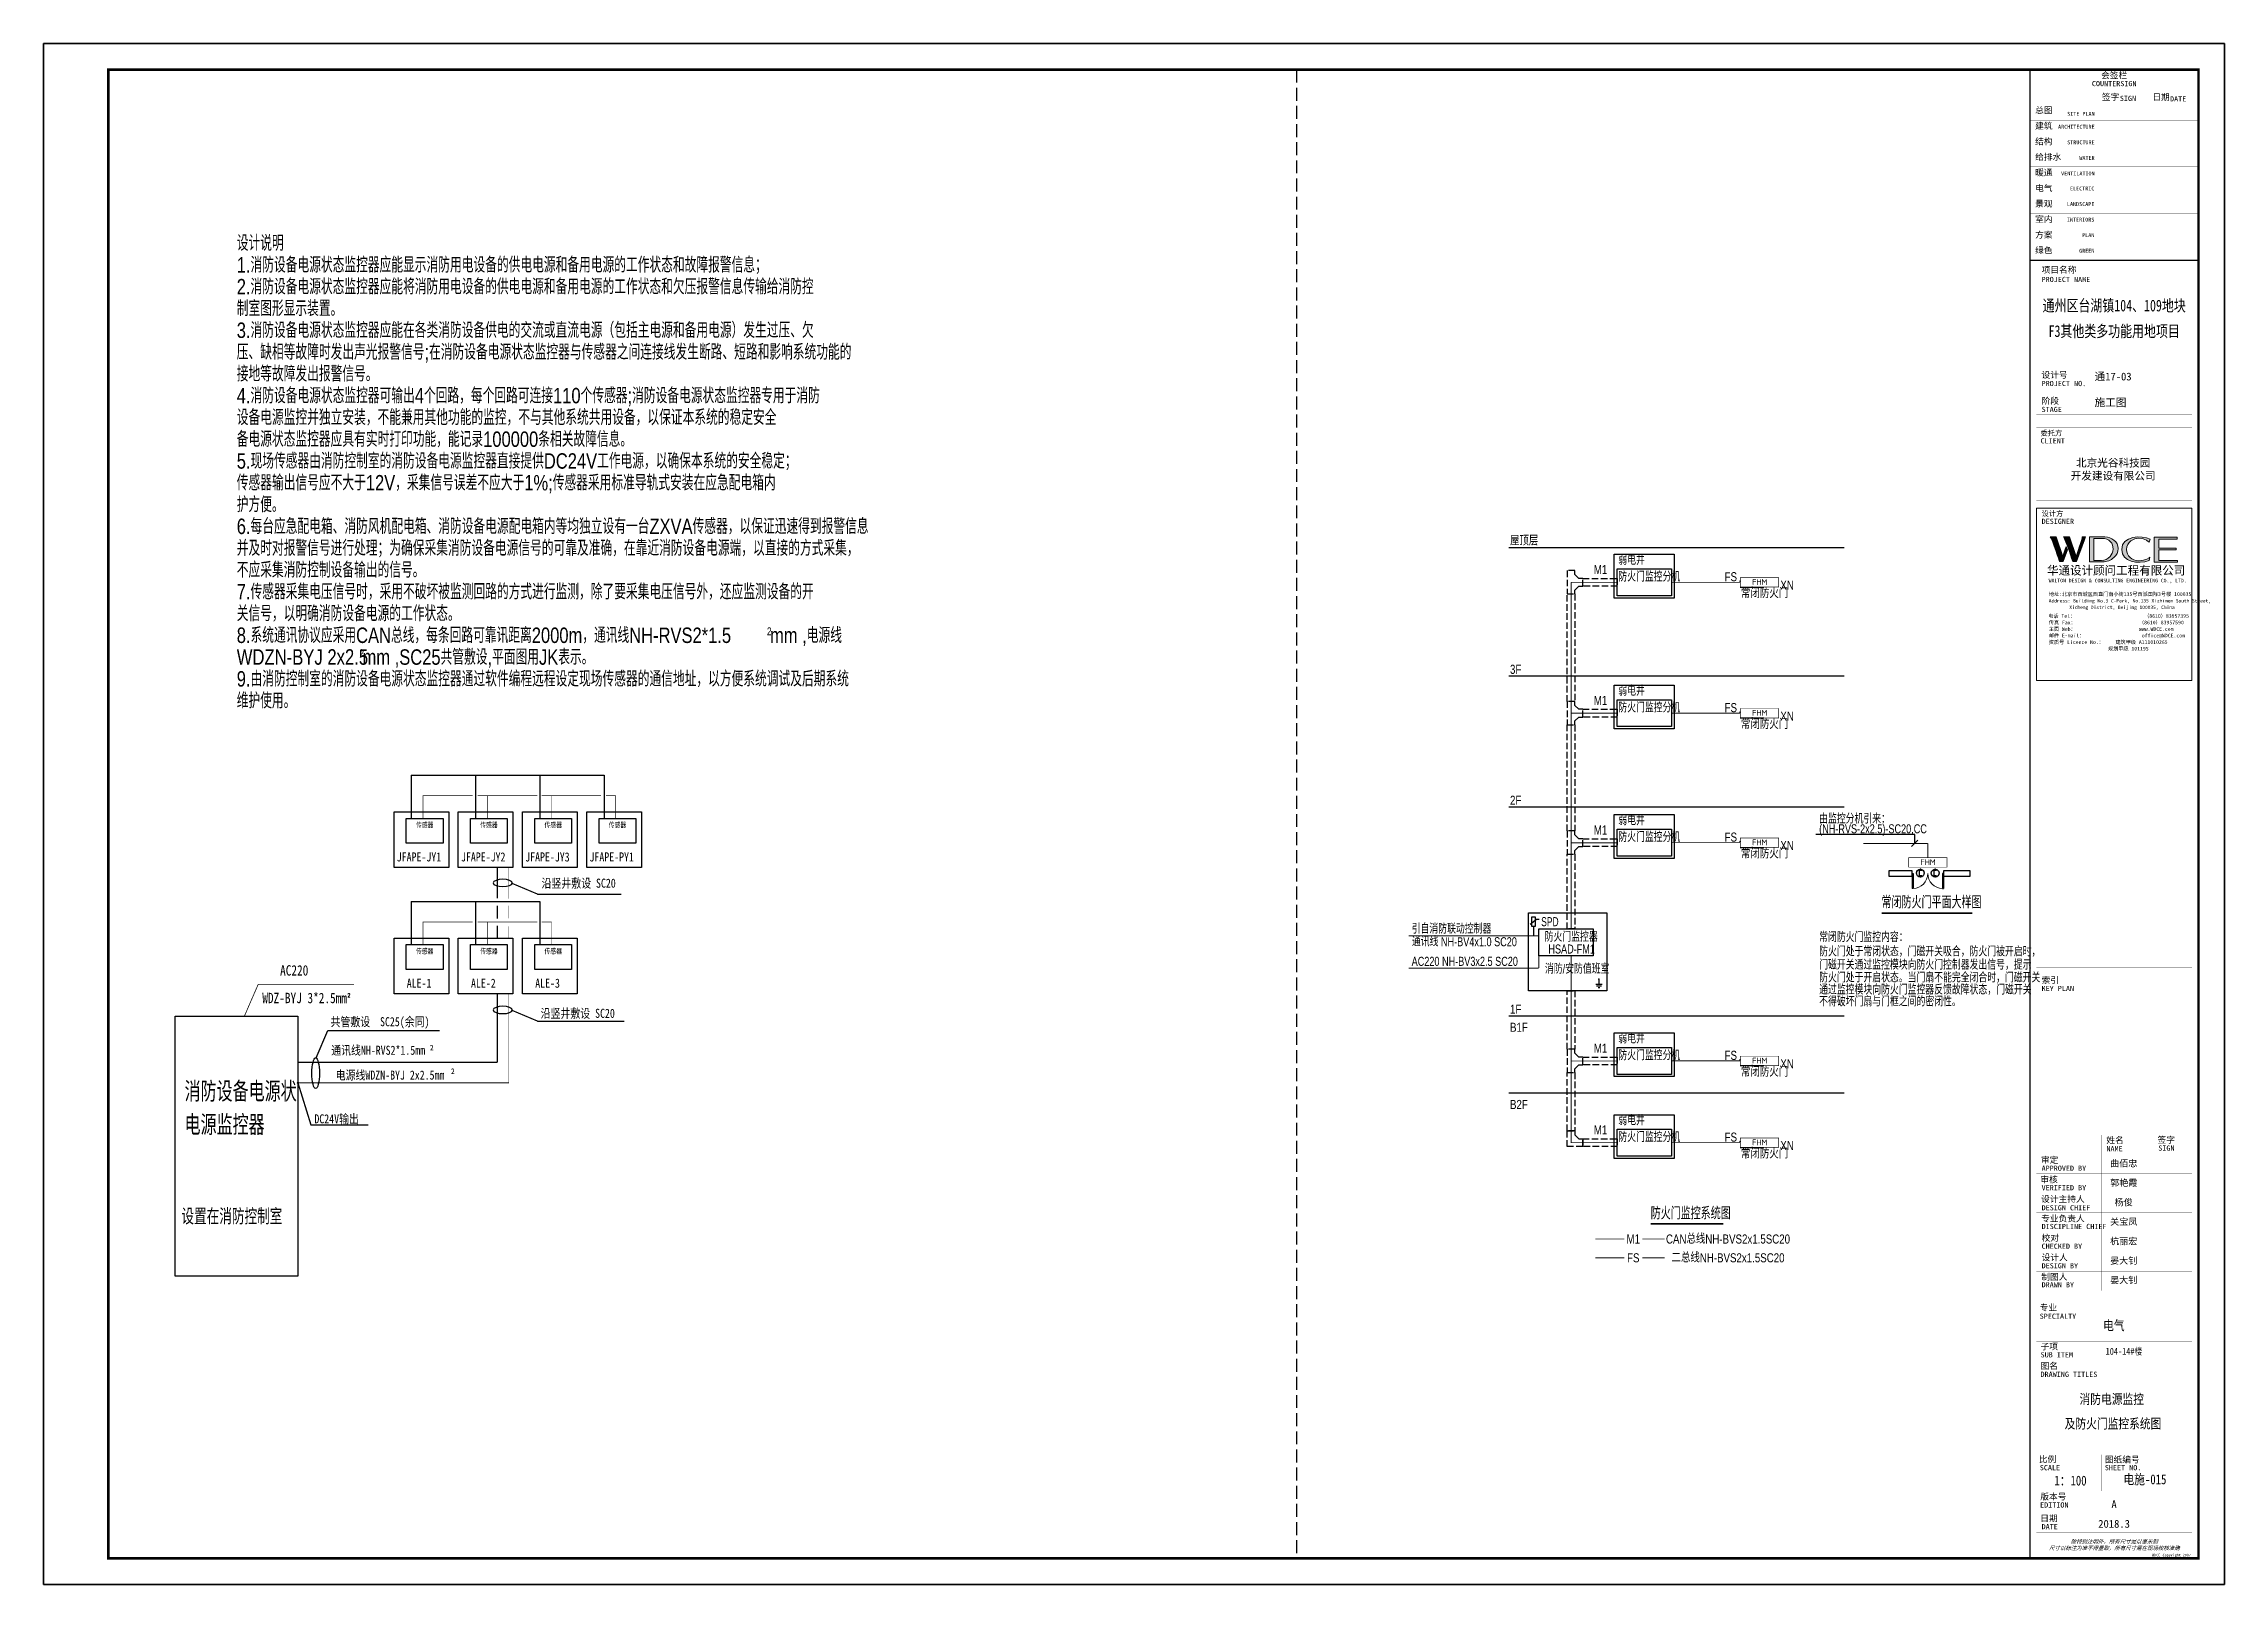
# Model space of a CAD drawing. Extents: x -54686 to 596156, y -555137 to 71395.
# Drawn here: x 512056 to 596156, y -555137 to -495737 of the extents above; entities that cross this region are included whole.
import ezdxf
from ezdxf.enums import TextEntityAlignment as Align

# ---------------------------------------------------------------- set-up
doc = ezdxf.new("R2010")
doc.units = 0
doc.header["$LTSCALE"] = 1000
doc.linetypes.add('CONTINOUS', pattern=[0])
doc.linetypes.add('DASH', pattern=[0.35, 0.25, -0.1])
doc.layers.get('0').update_dxf_attribs({"linetype": 'CONTINUOUS'})
doc.layers.get('Defpoints').update_dxf_attribs({"linetype": 'CONTINUOUS'})
for name, color, linetype in [('CABLETRAY', 4, 'DASH'), ('DIM-照明', 3, 'CONTINUOUS'), ('DIM-系统', 3, 'CONTINUOUS'), ('EQUIP-动力', 3, 'CONTINUOUS'), ('EQUIP-安防', 80, 'CONTINUOUS'), ('EQUIP-消防', 3, 'CONTINUOUS'), ('LAYER1', 7, 'CONTINOUS'), ('SHEET_TEXT', 7, 'CONTINUOUS'), ('TEL_SYMB', 3, 'CONTINUOUS'), ('TEL_TEXT', 3, 'CONTINUOUS'), ('TEL_TITLE', 6, 'CONTINUOUS'), ('WALL', 9, 'CONTINUOUS'), ('WINDOW', 4, 'CONTINUOUS'), ('WIRE', 4, 'CONTINUOUS'), ('WIRE-照明', 1, 'CONTINUOUS'), ('智能疏散灯', 3, 'CONTINOUS'), ('电源监控设备', 210, 'CONTINUOUS'), ('电源线', 130, 'CONTINUOUS'), ('通讯线', 90, 'CONTINUOUS'), ('配电箱', 50, 'CONTINUOUS')]:
    doc.layers.add(name, color=color, linetype=linetype)
doc.styles.add('-宋体', font='', dxfattribs={"width": 0.8})
doc.styles.add('_COMPLEX', font='ROS', dxfattribs={"width": 0.6, "bigfont": 'JD'})
doc.styles.add('_HZTXT', font='ROS', dxfattribs={"width": 0.8, "bigfont": 'JD'})
doc.styles.add('_JD', font='ROS', dxfattribs={"width": 0.8, "bigfont": 'JD'})
doc.styles.add('_TEL_DIM', font='SIMPLEX', dxfattribs={"width": 0.8, "height": 3.5, "bigfont": 'HZTXT'})
doc.styles.add('H-图名', font='', dxfattribs={"width": 0.8, "height": 9})
doc.styles.add('hwxh', font='STXIHEI.TTF')
doc.styles.add('JD', font='ROS', dxfattribs={"width": 0.8, "height": 600, "bigfont": 'HZTXT'})
doc.styles.get("Standard").update_dxf_attribs({"font": 'GBENOR', "bigfont": 'GBCBIG'})
doc.styles.add('Y', font='ros.shx', dxfattribs={"width": 0.7, "bigfont": 'jd.shx'})
doc.styles.add('华文细黑', font='STXIHEI.TTF', dxfattribs={"height": 10})
doc.styles.get('-宋体').set_extended_font_data('NSimSun')
doc.styles.get('H-图名').set_extended_font_data('SimSun')

# ---------------------------------------------------------------- blocks, each defined once
blk = doc.blocks.new('$equip$00002621')
for p, q in [((-0.19, 0.1), (-0.19, -0.1)), ((0.19, -0.1), (0.19, 0.1)), ((-0.19, -0.1), (0.19, -0.1))]:
    blk.add_line(p, q)
at = {"const_width": 0.04}
blk.add_lwpolyline([(-0.3, 0, 1), (0.3, 0, 1), (-0.3, 0, 0.702733)], format="xyb", dxfattribs=at)
blk.add_circle((0, 0), 0.3)
at = {"color": 1}
for p in [(-0.3, 0), (0, 0.3), (0.3, 0), (0, -0.3)]:
    blk.add_point(p, dxfattribs=at)
at = {"color": 7, "style": '_TEL_DIM', "flags": 1}
blk.add_attdef('A', text='', height=0.000025, dxfattribs=at).set_placement((0, 0), align=Align.MIDDLE_CENTER)
blk = doc.blocks.new('$equip$00001310')
for points in [[(0, 0), (0, -0.38)], [(-0.25, -0.38), (0.25, -0.38)], [(-0.19, -0.5), (0.19, -0.5)], [(-0.06, -0.63), (0.06, -0.63)]]:
    blk.add_lwpolyline(points)
blk.add_point((0, 0))
at = {"flags": 9}
blk.add_attdef('A', (0, 0), '', height=0.00002, dxfattribs=at)
blk = doc.blocks.new('WDCE Copyright200X')
at = {"const_width": 0.016}
blk.add_lwpolyline([(-10.6, 1.26, 1), (-11.4, 1.26, 1)], format="xyb", close=True, dxfattribs=at)
at = {"style": '华文细黑'}
for s, p in [('WDCE ', (-11.46, 0.5)), ('     Copyright ', (-3.51, 0.5))]:
    blk.add_text(s, height=1, dxfattribs=at).set_placement(p, align=Align.BOTTOM_RIGHT)
blk.add_text('c', height=0.6, dxfattribs=at).set_placement((-11.04, 1.35), align=Align.MIDDLE_CENTER)
blk.add_attdef('200X', text='', height=1, dxfattribs=at).set_placement((-0.45, 0.5), align=Align.BOTTOM_RIGHT)
blk = doc.blocks.new('logo2')
h = blk.add_hatch(color=7)
h.paths.add_polyline_path([(19.02, -7.36), (15.84, -7.36), (15.84, -3.97), (18.97, -3.97), (18.97, -4.24), (16.46, -4.24), (16.46, -5.45), (18.81, -5.45), (18.81, -5.69), (16.47, -5.69), (16.47, -7.12), (19.02, -7.12)])
edge = h.paths.add_edge_path()
edge.add_spline(control_points=[(15.26, -4.21), (15.26, -4.21), (15.13, -4.65), (15.13, -4.65), (15.13, -4.65), (14.62, -4.1), (13.73, -4.1), (13.04, -4.1), (12.07, -4.54), (12.08, -5.62), (12.08, -6.49), (12.77, -7.16), (13.73, -7.17), (14.66, -7.17), (15.23, -6.68), (15.23, -6.68), (15.23, -6.68), (15.16, -7.11), (15.16, -7.11), (13.63, -7.7), (11.42, -7.29), (11.41, -5.64), (11.4, -3.72), (14.16, -3.66), (15.26, -4.21)], knot_values=[0, 0, 0, 0, 1, 1, 1, 2, 2, 2, 3, 3, 3, 4, 4, 4, 5, 5, 5, 6, 6, 6, 7, 7, 7, 8, 8, 8, 8], degree=3, periodic=0)
edge = h.paths.add_edge_path(flags=16)
edge.add_spline(control_points=[(10.23, -5.57), (10.23, -5.16), (10.12, -4.83), (9.9, -4.58), (9.63, -4.27), (9.23, -4.12), (8.69, -4.12), (8.69, -4.12), (7.64, -4.12), (7.64, -4.12), (7.64, -4.12), (7.64, -7.1), (7.64, -7.1), (7.64, -7.1), (8.66, -7.1), (8.66, -7.1), (9.13, -7.1), (9.52, -6.93), (9.82, -6.6), (10.09, -6.31), (10.23, -5.96), (10.23, -5.57)], knot_values=[0, 0, 0, 0, 1, 1, 1, 2, 2, 2, 3, 3, 3, 4, 4, 4, 5, 5, 5, 6, 6, 6, 7, 7, 7, 7], degree=3, periodic=0)
edge = h.paths.add_edge_path()
edge.add_spline(control_points=[(10.92, -5.51), (10.92, -5.96), (10.72, -6.37), (10.34, -6.72), (9.92, -7.1), (9.41, -7.29), (8.82, -7.29), (8.82, -7.29), (7.03, -7.29), (7.03, -7.29), (7.03, -7.29), (7.03, -3.92), (7.03, -3.92), (7.03, -3.92), (9.1, -3.92), (9.1, -3.92), (9.59, -3.92), (10.01, -4.06), (10.36, -4.34), (10.73, -4.64), (10.92, -5.03), (10.92, -5.51)], knot_values=[0, 0, 0, 0, 1, 1, 1, 2, 2, 2, 3, 3, 3, 4, 4, 4, 5, 5, 5, 6, 6, 6, 7, 7, 7, 7], degree=3, periodic=0)
at = {"lineweight": 0}
blk.add_lwpolyline([(19.02, -7.36), (15.84, -7.36), (15.84, -3.97), (18.97, -3.97), (18.97, -4.24), (16.46, -4.24), (16.46, -5.45), (18.81, -5.45), (18.81, -5.69), (16.47, -5.69), (16.47, -7.12), (19.02, -7.12), (19.02, -7.36)], dxfattribs=at)
for points, knots in [([(10.92, -5.51), (10.92, -5.96), (10.72, -6.37), (10.34, -6.72), (9.92, -7.1), (9.41, -7.29), (8.82, -7.29), (8.82, -7.29), (7.03, -7.29), (7.03, -7.29), (7.03, -7.29), (7.03, -3.92), (7.03, -3.92), (7.03, -3.92), (9.1, -3.92), (9.1, -3.92), (9.59, -3.92), (10.01, -4.06), (10.36, -4.34), (10.73, -4.64), (10.92, -5.03), (10.92, -5.51)], [0, 0, 0, 0, 1, 1, 1, 2, 2, 2, 3, 3, 3, 4, 4, 4, 5, 5, 5, 6, 6, 6, 7, 7, 7, 7]), ([(10.23, -5.57), (10.23, -5.16), (10.12, -4.83), (9.9, -4.58), (9.63, -4.27), (9.23, -4.12), (8.69, -4.12), (8.69, -4.12), (7.64, -4.12), (7.64, -4.12), (7.64, -4.12), (7.64, -7.1), (7.64, -7.1), (7.64, -7.1), (8.66, -7.1), (8.66, -7.1), (9.13, -7.1), (9.52, -6.93), (9.82, -6.6), (10.09, -6.31), (10.23, -5.96), (10.23, -5.57)], [0, 0, 0, 0, 1, 1, 1, 2, 2, 2, 3, 3, 3, 4, 4, 4, 5, 5, 5, 6, 6, 6, 7, 7, 7, 7]), ([(15.26, -4.21), (15.26, -4.21), (15.13, -4.65), (15.13, -4.65), (15.13, -4.65), (14.62, -4.1), (13.73, -4.1), (13.04, -4.1), (12.07, -4.54), (12.08, -5.62), (12.08, -6.49), (12.77, -7.16), (13.73, -7.17), (14.66, -7.17), (15.23, -6.68), (15.23, -6.68), (15.23, -6.68), (15.16, -7.11), (15.16, -7.11), (13.63, -7.7), (11.42, -7.29), (11.41, -5.64), (11.4, -3.72), (14.16, -3.66), (15.26, -4.21)], [0, 0, 0, 0, 1, 1, 1, 2, 2, 2, 3, 3, 3, 4, 4, 4, 5, 5, 5, 6, 6, 6, 7, 7, 7, 8, 8, 8, 8])]:
    blk.add_open_spline(points, degree=3, knots=knots, dxfattribs=at)
blk = doc.blocks.new('logo1')
h = blk.add_hatch(color=8)
edge = h.paths.add_edge_path()
edge.add_spline(control_points=[(3.86, -5.21), (3.63, -5.88), (3.39, -6.56), (3.39, -6.56), (3.39, -6.56), (2.5, -3.91), (2.5, -3.91), (2.5, -3.91), (1.8, -3.91), (1.69, -3.91), (2.02, -4.39), (2.95, -7.27), (2.95, -7.27), (2.95, -7.27), (3.44, -7.27), (3.44, -7.27), (3.44, -7.27), (4.03, -5.66), (4.03, -5.66), (4.03, -5.66), (3.86, -5.21), (3.86, -5.21)], knot_values=[0, 0, 0, 0, 1, 1, 1, 2, 2, 2, 3, 3, 3, 4, 4, 4, 5, 5, 5, 6, 6, 6, 7, 7, 7, 7], degree=3, periodic=0)
h = blk.add_hatch(color=7)
edge = h.paths.add_edge_path()
edge.add_spline(control_points=[(6.04, -3.91), (6.09, -4.1), (5.2, -6.56), (5.2, -6.56), (5.2, -6.56), (4.3, -3.91), (4.3, -3.91), (4.3, -3.91), (3.6, -3.91), (3.49, -3.91), (3.82, -4.39), (4.75, -7.27), (4.75, -7.27), (4.75, -7.27), (5.24, -7.27), (5.24, -7.27), (5.24, -7.27), (6.33, -4.3), (6.33, -4.3), (6.33, -4.3), (6.48, -3.91), (6.48, -3.91), (6.48, -3.91), (6.21, -3.91), (6.04, -3.91)], knot_values=[0, 0, 0, 0, 1, 1, 1, 2, 2, 2, 3, 3, 3, 4, 4, 4, 5, 5, 5, 6, 6, 6, 7, 7, 7, 8, 8, 8, 8], degree=3, periodic=0)
at = {"color": 8, "lineweight": 0}
blk.add_open_spline([(3.86, -5.21), (3.63, -5.88), (3.39, -6.56), (3.39, -6.56), (3.39, -6.56), (2.5, -3.91), (2.5, -3.91), (2.5, -3.91), (1.8, -3.91), (1.69, -3.91), (2.02, -4.39), (2.95, -7.27), (2.95, -7.27), (2.95, -7.27), (3.44, -7.27), (3.44, -7.27), (3.44, -7.27), (4.03, -5.66), (4.03, -5.66), (4.03, -5.66), (3.86, -5.21), (3.86, -5.21)], degree=3, knots=[0, 0, 0, 0, 1, 1, 1, 2, 2, 2, 3, 3, 3, 4, 4, 4, 5, 5, 5, 6, 6, 6, 7, 7, 7, 7], dxfattribs=at)
at = {"lineweight": 0}
blk.add_open_spline([(6.04, -3.91), (6.09, -4.1), (5.2, -6.56), (5.2, -6.56), (5.2, -6.56), (4.3, -3.91), (4.3, -3.91), (4.3, -3.91), (3.6, -3.91), (3.49, -3.91), (3.82, -4.39), (4.75, -7.27), (4.75, -7.27), (4.75, -7.27), (5.24, -7.27), (5.24, -7.27), (5.24, -7.27), (6.33, -4.3), (6.33, -4.3), (6.33, -4.3), (6.48, -3.91), (6.48, -3.91), (6.48, -3.91), (6.21, -3.91), (6.04, -3.91)], degree=3, knots=[0, 0, 0, 0, 1, 1, 1, 2, 2, 2, 3, 3, 3, 4, 4, 4, 5, 5, 5, 6, 6, 6, 7, 7, 7, 8, 8, 8, 8], dxfattribs=at)
blk.add_blockref('logo2', (0, 0))
blk = doc.blocks.new('时间-logo')
at = {"layer": 'Defpoints', "lineweight": 0}
blk.add_lwpolyline([(0, -23.46), (-21.17, -23.46), (-21.17, 0), (0, 0), (0, -23.46)], dxfattribs=at)
blk.add_blockref('logo1', (-20.97, 0))
at = {"style": 'hwxh'}
for s, height, p in [('华通设计顾问工程有限公司 ', 1.15, (-19.73, -9.05)), ('WALTON DESIGN & CONSULTING ENGINEERING CO., LTD.', 0.5, (-19.5, -10.1)), ('地址:北京市西城区西直门南小街135号西派国际3号楼 100035', 0.5, (-19.48, -11.94)), ('电话 Tel：                        （8610）83957395 ', 0.5, (-19.56, -14.91)), ('Address: Building No.3 C-Park, No.135 Xizhimen South Street, ', 0.47, (-19.48, -12.83)), ('Xicheng District, Beijing 100035, China ', 0.47, (-16.69, -13.72)), ('传真 Fax：                      （8610）83957590 ', 0.5, (-19.48, -15.8)), ('主页 Web：                      www.WDCE.com ', 0.5, (-19.48, -16.69)), ('邮件 E-mail：                    office@WDCE.com ', 0.5, (-19.48, -17.58)), ('资质号 Licence No.：    建筑甲级 A111010265 ', 0.5, (-19.48, -18.47)), ('   规划甲级 101195', 0.5, (-12.6, -19.36))]:
    blk.add_text(s, height=height, dxfattribs=at).set_placement(p)
blk = doc.blocks.new('SDG AETH AE5H')
at = {"layer": 'DIM-系统'}
blk.add_lwpolyline([(-54686, 13482), (29414, 13482), (29414, -45918), (-54686, -45918)], close=True, dxfattribs=at)
blk = doc.blocks.new('$DorLib2D$00000002')
for p, q in [((-0.5, 0), (-0.5, 0.4875)), ((-0.475, 0.4875), (-0.5, 0.4875)), ((-0.475, 0), (-0.475, 0.4875)), ((0.475, 0), (0.475, 0.4875)), ((0.475, 0.4875), (0.5, 0.4875)), ((0.5, 0), (0.5, 0.4875)), ((-0.5, 0), (-0.475, 0)), ((0.5, 0), (0.475, 0))]:
    blk.add_line(p, q)
at = {"lineweight": 13}
for centre, start, end in [((-0.4875, 0), 0, 88.530716), ((0.4875, 0), 91.469284, 180)]:
    blk.add_arc(centre, 0.4875, start, end, dxfattribs=at)

msp = doc.modelspace()

# ---------------------------------------------------------------- hatches: boundary and pattern name
at = {"layer": '电源监控设备'}
h = msp.add_hatch(color=212, dxfattribs=at)
edge = h.paths.add_edge_path()
edge.add_arc((521864, -535802), 25.2, 0, 360)

# ---------------------------------------------------------------- linework, layer by layer
for p, q in [((569388, -529687), (569633, -529487)), ((569633, -529487), (569728, -529487))]:
    msp.add_line(p, q)
at = {"const_width": 50}
for points in [[(588656, -496737), (588656, -504087), (595156, -504087), (595156, -496737)], [(588656, -554137), (595156, -554137), (595156, -504087), (588656, -504087)]]:
    msp.add_lwpolyline(points, close=True, dxfattribs=at)
at = {"const_width": 5}
for points in [[(588656, -497487), (595156, -497487)], [(591241, -497487), (591241, -504087)], [(593245, -497487), (593245, -504087)], [(588656, -498087), (595156, -498087)], [(588656, -498687), (595156, -498687)], [(588656, -499287), (595156, -499287)], [(588656, -499887), (595156, -499887)], [(588656, -500487), (595156, -500487)], [(588656, -501087), (595156, -501087)], [(588656, -501687), (595156, -501687)], [(588656, -502287), (595156, -502287)], [(588656, -502887), (595156, -502887)], [(588656, -502887), (595156, -502887)], [(588656, -503487), (595156, -503487)], [(588656, -504087), (595156, -504087)], [(588906, -509050), (594906, -509050)], [(588906, -510050), (594906, -510050)], [(594906, -513352), (594906, -510525), (588906, -510525), (588906, -513352)], [(588906, -513352), (594906, -513352)], [(588906, -513645), (588906, -531354)], [(588906, -513645), (594906, -513645)], [(588906, -531354), (594906, -531354), (594906, -513645)], [(589406, -520301), (594406, -520301)], [(589406, -525254), (594406, -525254)], [(589406, -530652), (594406, -530652)], [(588906, -531354), (594906, -531354)], [(588906, -532363), (594906, -532363)], [(588906, -543811), (594906, -543811), (594906, -537811), (588906, -537811), (588906, -543811)], [(591406, -537811), (591406, -543811)], [(593156, -537811), (593156, -543811)], [(588906, -538561), (594906, -538561)], [(588906, -539311), (594906, -539311)], [(588906, -540061), (594906, -540061)], [(588906, -540811), (594906, -540811)], [(588906, -541561), (594906, -541561)], [(588906, -542311), (594906, -542311)], [(588906, -543061), (594906, -543061)], [(588906, -544287), (594906, -544287), (594906, -553137), (588906, -553137), (588906, -544287)], [(588906, -545787), (594906, -545787)], [(588906, -546537), (594906, -546537)], [(588906, -550137), (594906, -550137)], [(591406, -550137), (591406, -551537)], [(588906, -551537), (594906, -551537)], [(588906, -552337), (594906, -552337)]]:
    msp.add_lwpolyline(points, dxfattribs=at)
msp.add_lwpolyline([(569441, -529420), (569441, -529755), (569584, -529755), (569584, -529420)], close=True)
for p in [(577488, -516458), (577943, -516686), (577488, -521505), (577943, -521732), (577488, -526496), (577943, -526723), (577488, -534910), (577943, -535138), (577488, -538063), (577943, -538290)]:
    msp.add_point(p)
at = {"layer": 'CABLETRAY'}
for p, q in [((570811, -516054), (570811, -516954)), ((571111, -516054), (570811, -516054)), ((571111, -516204), (571111, -516054)), ((571261, -516354), (571111, -516204)), ((571411, -516354), (571261, -516354)), ((571411, -516654), (571411, -516354)), ((571411, -516354), (572743, -516354)), ((571411, -516654), (571411, -516354)), ((572743, -516354), (572743, -516654)), ((570811, -516954), (571111, -516954)), ((570811, -516954), (571111, -516954)), ((570811, -521100), (570811, -516954)), ((571111, -516804), (571261, -516654)), ((571111, -516954), (571111, -516804)), ((571111, -516954), (571111, -521100)), ((571261, -516654), (571411, -516654)), ((572743, -516654), (571411, -516654)), ((570811, -521100), (570811, -522000)), ((571111, -521100), (570811, -521100)), ((571111, -521100), (570811, -521100)), ((571111, -521250), (571111, -521100)), ((571261, -521400), (571111, -521250)), ((571411, -521400), (571261, -521400)), ((571411, -521700), (571411, -521400)), ((571411, -521400), (572743, -521400)), ((571411, -521700), (571411, -521400)), ((572743, -521400), (572743, -521700)), ((570811, -522000), (571111, -522000)), ((570811, -526091), (570811, -522000)), ((570811, -522000), (571111, -522000)), ((571111, -521850), (571261, -521700)), ((571111, -522000), (571111, -521850)), ((571111, -522000), (571111, -526091)), ((571261, -521700), (571411, -521700)), ((572743, -521700), (571411, -521700)), ((570811, -526091), (570811, -526991)), ((571111, -526091), (570811, -526091)), ((571111, -526091), (570811, -526091)), ((571111, -526241), (571111, -526091)), ((571261, -526391), (571111, -526241)), ((571411, -526391), (571261, -526391)), ((571411, -526691), (571411, -526391)), ((571411, -526391), (572743, -526391)), ((571411, -526691), (571411, -526391)), ((572743, -526391), (572743, -526691)), ((570811, -526991), (571111, -526991)), ((570811, -529869), (570811, -526991)), ((570811, -526991), (571111, -526991)), ((571111, -526841), (571261, -526691)), ((571111, -526991), (571111, -526841)), ((571111, -526991), (571111, -529869)), ((571261, -526691), (571411, -526691)), ((572743, -526691), (571411, -526691)), ((571111, -529869), (570811, -529869)), ((570811, -532253), (571111, -532253)), ((570811, -534506), (570811, -532253)), ((571111, -532253), (571111, -534506)), ((570811, -534506), (570811, -535406)), ((571111, -534506), (570811, -534506)), ((571111, -534506), (570811, -534506)), ((571111, -534656), (571111, -534506)), ((571261, -534806), (571111, -534656)), ((571411, -534806), (571261, -534806)), ((571411, -535106), (571411, -534806)), ((571411, -534806), (572743, -534806)), ((571411, -535106), (571411, -534806)), ((572743, -534806), (572743, -535106)), ((570811, -535406), (571111, -535406)), ((570811, -535406), (571111, -535406)), ((570811, -537658), (570811, -535406)), ((571111, -535256), (571261, -535106)), ((571111, -535406), (571111, -535256)), ((571111, -535406), (571111, -537658)), ((571261, -535106), (571411, -535106)), ((572743, -535106), (571411, -535106)), ((570811, -538258), (570811, -537658)), ((570811, -537658), (571111, -537658)), ((571111, -537658), (570811, -537658)), ((571111, -537658), (571111, -537808)), ((571111, -537808), (571261, -537958)), ((571261, -537958), (571411, -537958)), ((571411, -538258), (571411, -537958)), ((571411, -537958), (572743, -537958)), ((571411, -537958), (571411, -538258)), ((572743, -537958), (572743, -538258)), ((571411, -538258), (570811, -538258)), ((572743, -538258), (571411, -538258))]:
    msp.add_line(p, q, dxfattribs=at)
at = {"layer": 'DIM-照明'}
msp.add_line((584090, -526696), (584337, -526449), dxfattribs=at)
for points in [[(584213, -526231), (580401, -526231)], [(584213, -526572), (584213, -526231)]]:
    msp.add_lwpolyline(points, dxfattribs=at)
at = {"layer": 'EQUIP-消防', "ltscale": 10}
for p, q in [((577488, -516686), (578398, -516686)), ((577488, -521732), (578398, -521732)), ((577488, -526723), (578398, -526723)), ((577488, -535138), (578398, -535138)), ((577488, -538290), (578398, -538290))]:
    msp.add_line(p, q, dxfattribs=at)
at = {"layer": 'EQUIP-消防', "ltscale": 10, "const_width": 22.4}
for points in [[(577488, -516322), (577488, -516686), (578966, -516686), (578966, -516322), (577488, -516322), (577488, -516686)], [(577488, -521368), (577488, -521732), (578966, -521732), (578966, -521368), (577488, -521368), (577488, -521732)], [(577488, -526359), (577488, -526723), (578966, -526723), (578966, -526359), (577488, -526359), (577488, -526723)], [(583979, -527123), (583979, -527487), (585457, -527487), (585457, -527123), (583979, -527123), (583979, -527487)], [(577488, -534774), (577488, -535138), (578966, -535138), (578966, -534774), (577488, -534774), (577488, -535138)], [(577488, -537926), (577488, -538290), (578966, -538290), (578966, -537926), (577488, -537926), (577488, -538290)]]:
    msp.add_lwpolyline(points, dxfattribs=at)
at = {"layer": 'LAYER1', "linetype": 'DASH', "ltscale": 2}
msp.add_line((560376, -496737), (560376, -554137), dxfattribs=at)
at = {"layer": 'TEL_SYMB', "const_width": 70}
for points in [[(582933, -529263), (586437, -529263)], [(574030, -541240), (576827, -541240)]]:
    msp.add_lwpolyline(points, dxfattribs=at)
at = {"layer": 'TEL_TITLE', "color": 6}
msp.add_lwpolyline([(512056, -555137), (596156, -555137), (596156, -495737), (512056, -495737)], close=True, dxfattribs=at)
at = {"layer": 'TEL_TITLE', "color": 6, "const_width": 100}
msp.add_lwpolyline([(514556, -554137), (595156, -554137), (595156, -496737), (514556, -496737)], close=True, dxfattribs=at)
at = {"layer": 'WALL'}
for p, q in [((584118, -527629), (583220, -527629)), ((583220, -527629), (583220, -527829)), ((583220, -527829), (584118, -527829)), ((584118, -527829), (584118, -527629)), ((586351, -527629), (585318, -527629)), ((585318, -527629), (585318, -527829)), ((585318, -527829), (586351, -527829)), ((586351, -527829), (586351, -527629))]:
    msp.add_line(p, q, dxfattribs=at)
at = {"layer": 'WIRE'}
for p, q in [((568556, -515158), (581491, -515158)), ((568556, -520110), (581491, -520110)), ((568556, -525157), (581491, -525157)), ((568556, -533214), (581491, -533214)), ((568556, -536189), (581491, -536189))]:
    msp.add_line(p, q, dxfattribs=at)
at = {"layer": 'WIRE-照明', "linetype": 'ByBlock'}
msp.add_line((569513, -529755), (569513, -530132), dxfattribs=at)
at = {"layer": 'WIRE-照明', "linetype": 'Continuous', "const_width": 35}
for points in [[(570961, -516504), (570961, -529869)], [(570961, -516504), (572743, -516504)], [(574840, -516504), (577488, -516504)], [(570961, -521550), (572743, -521550)], [(574840, -521550), (577488, -521550)], [(570961, -526545), (572743, -526545)], [(574840, -526541), (577488, -526541)], [(584718, -526572), (582238, -526572)], [(584718, -527123), (584718, -526572)], [(564702, -530132), (569715, -530132)], [(564702, -531379), (569715, -531379)], [(569715, -530908), (569715, -531379)], [(570961, -530908), (570961, -538108), (572743, -538108)], [(570961, -534959), (572743, -534959)], [(574840, -534956), (577488, -534956)], [(574840, -538108), (577488, -538108)], [(571903, -541823), (573012, -541823)], [(573705, -541823), (574564, -541823)], [(571903, -542547), (573012, -542547)], [(573705, -542547), (574564, -542547)]]:
    msp.add_lwpolyline(points, dxfattribs=at)
at = {"layer": '智能疏散灯', "color": 3}
for points in [[(572622, -515424), (574934, -515424), (574934, -517111), (572622, -517111)], [(572743, -515984), (574840, -515984), (574840, -517023), (572743, -517023)], [(572622, -520471), (574934, -520471), (574934, -522158), (572622, -522158)], [(572743, -521031), (574840, -521031), (574840, -522069), (572743, -522069)], [(572622, -525462), (574934, -525462), (574934, -527149), (572622, -527149)], [(572743, -526022), (574840, -526022), (574840, -527061), (572743, -527061)], [(569324, -529251), (572340, -529251), (572340, -532253), (569324, -532253)], [(569715, -529869), (571812, -529869), (571812, -530908), (569715, -530908)], [(572622, -533876), (574934, -533876), (574934, -535563), (572622, -535563)], [(572743, -534436), (574840, -534436), (574840, -535475), (572743, -535475)], [(572622, -537029), (574934, -537029), (574934, -538716), (572622, -538716)], [(572743, -537589), (574840, -537589), (574840, -538628), (572743, -538628)]]:
    msp.add_lwpolyline(points, close=True, dxfattribs=at)
at = {"layer": '电源监控设备'}
for p, q in [((531105, -528522), (530127, -528117)), ((531105, -528522), (534331, -528522)), ((531105, -533421), (530127, -533015)), ((522562, -534841), (523010, -533790)), ((523010, -533790), (527319, -533790)), ((531105, -533421), (534447, -533421)), ((521864, -535802), (522363, -537416)), ((522363, -537416), (524570, -537416))]:
    msp.add_line(p, q, dxfattribs=at)
for points in [[(526043, -525605), (527460, -525605), (527460, -526566), (526043, -526566)], [(528521, -525605), (529937, -525605), (529937, -526566), (528521, -526566)], [(530998, -525605), (532415, -525605), (532415, -526566), (530998, -526566)], [(533476, -525605), (534892, -525605), (534892, -526566), (533476, -526566)], [(526043, -530472), (527460, -530472), (527460, -531434), (526043, -531434)], [(528521, -530472), (529937, -530472), (529937, -531434), (528521, -531434)], [(530998, -530472), (532415, -530472), (532415, -531434), (530998, -531434)]]:
    msp.add_lwpolyline(points, close=True, dxfattribs=at)
at = {"layer": '电源监控设备', "const_width": 29.4}
msp.add_lwpolyline([(519800, -533226), (520329, -532008), (524024, -532008)], dxfattribs=at)
at = {"layer": '电源监控设备'}
msp.add_circle((521864, -535802), 25.2, dxfattribs=at)
at = {"layer": '电源监控设备', "extrusion": (0, 0, -1)}
for centre in [(529763, -528095), (529763, -532993)]:
    msp.add_ellipse(centre, major_axis=(369, 0), ratio=0.382856, dxfattribs=at)
at = {"layer": '电源监控设备'}
msp.add_ellipse((522547, -535431), major_axis=(0, -594), ratio=0.243163, dxfattribs=at)
at = {"layer": '电源线'}
for points in [[(528606, -524735, 28, 28, 0), (526688, -524735, 22.4, 22.4, 0), (526688, -525605, 22.4, 22.4, 0)], [(528606, -529603, 28, 28, 0), (526688, -529603, 22.4, 22.4, 0), (526688, -530472, 22.4, 22.4, 0)]]:
    msp.add_lwpolyline(points, format="xyseb", dxfattribs=at)
for points, const_width in [([(528799, -524735), (531098, -524735)], 28), ([(529166, -524735), (529166, -524735), (529166, -525332)], 22.4), ([(529166, -524735), (529166, -524735), (529166, -525605)], 22.4), ([(531265, -524735), (533548, -524735)], 28), ([(531643, -524735), (531643, -524735), (531643, -525332)], 22.4), ([(531643, -524735), (531643, -524735), (531643, -525605)], 22.4), ([(533749, -524735), (534121, -524735)], 28), ([(534121, -524735), (534121, -524735), (534121, -525332)], 22.4), ([(534121, -524735), (534121, -524735), (534121, -525605)], 22.4), ([(529997, -527501), (529997, -528704)], 22.4), ([(529997, -528975), (529997, -529461)], 22.4), ([(528799, -529603), (531098, -529603)], 28), ([(529166, -529603), (529166, -529603), (529166, -530200)], 22.4), ([(529166, -529603), (529166, -529603), (529166, -530472)], 22.4), ([(529997, -529770), (529997, -530226)], 22.4), ([(531265, -529603), (531643, -529603)], 28), ([(531643, -529603), (531643, -529603), (531643, -530200)], 22.4), ([(531643, -529603), (531643, -529603), (531643, -530472)], 22.4), ([(529997, -532369), (529997, -535802)], 22.4), ([(521864, -535802), (529997, -535802)], 28)]:
    msp.add_lwpolyline(points, dxfattribs=dict(at, const_width=const_width))
at = {"layer": '通讯线'}
for p, q in [((526236, -523937), (526236, -525605)), ((526236, -523937), (533669, -523937)), ((528714, -523937), (528714, -525319)), ((528714, -523937), (528714, -525605)), ((531191, -523937), (531191, -525319)), ((531191, -523937), (531191, -525605)), ((533669, -523937), (533669, -525319)), ((533669, -523937), (533669, -525605)), ((529545, -527501), (529545, -528679)), ((526236, -528805), (526236, -530472)), ((526236, -528805), (531191, -528805)), ((528714, -528805), (528714, -530187)), ((528714, -528805), (528714, -530472)), ((529545, -528981), (529545, -529467)), ((531191, -528805), (531191, -530187)), ((531191, -528805), (531191, -530472)), ((529545, -529751), (529545, -530226)), ((529545, -532369), (529545, -535004)), ((521864, -535004), (529545, -535004))]:
    msp.add_line(p, q, dxfattribs=at)
at = {"layer": '配电箱'}
for points in [[(525570, -525358), (527679, -525358), (527679, -527501), (525570, -527501)], [(528047, -525358), (530156, -525358), (530156, -527501), (528047, -527501)], [(530525, -525358), (532634, -525358), (532634, -527501), (530525, -527501)], [(533002, -525358), (535111, -525358), (535111, -527501), (533002, -527501)], [(525570, -530226), (527679, -530226), (527679, -532369), (525570, -532369)], [(528047, -530226), (530156, -530226), (530156, -532369), (528047, -532369)], [(530525, -530226), (532634, -530226), (532634, -532369), (530525, -532369)], [(517126, -533226), (521864, -533226), (521864, -543250), (517126, -543250)]]:
    msp.add_lwpolyline(points, close=True, dxfattribs=at)

# ---------------------------------------------------------------- block references
at = {"ltscale": 0.001, "xscale": 283.4689937531525, "yscale": 283.4689937531525, "zscale": 283.4689937531525}
msp.add_blockref('时间-logo', (594906, -513645), dxfattribs=at)
at = {"xscale": 100, "yscale": 100, "zscale": 100}
msp.add_blockref('WDCE Copyright200X', (594906, -554137), dxfattribs=at).add_auto_attribs({'200X': '2007'})
at = {"layer": 'DIM-系统'}
msp.add_blockref('SDG AETH AE5H', (566742, -509219), dxfattribs=at)
at = {"layer": 'EQUIP-动力', "linetype": 'ByBlock', "xscale": 500, "yscale": 500, "zscale": 500}
msp.add_blockref('$equip$00001310', (572037, -531807), dxfattribs=at)
at = {"layer": 'EQUIP-安防', "xscale": 500, "yscale": 500, "zscale": 500, "rotation": 270}
for p in [(584432, -527715), (585004, -527715)]:
    msp.add_blockref('$equip$00002621', p, dxfattribs=at)
at = {"layer": 'WINDOW', "xscale": 1200, "yscale": -1200, "zscale": 1200}
msp.add_blockref('$DorLib2D$00000002', (584718, -527729), dxfattribs=at)

# ---------------------------------------------------------------- texts
at = {"style": '华文细黑'}
for s, height, p in [('会签栏', 240, (591906, -496837)), ('COUNTERSIGN', 200, (591906, -497177))]:
    msp.add_text(s, height=height, dxfattribs=at).set_placement(p, align=Align.TOP_CENTER)
for s, height, p in [('签字', 240, (591433, -497674)), ('SIGN', 200, (592124, -497748)), ('日期', 240, (593376, -497679)), ('DATE', 200, (594060, -497767)), ('总图', 240, (588856, -498187)), ('结构', 240, (588856, -499387)), ('建筑', 240, (588856, -498787)), ('给排水', 240, (588856, -499987)), ('暖通', 240, (588856, -500587)), ('电气', 240, (588856, -501187)), ('景观', 240, (588856, -501787)), ('室内', 240, (588856, -502387)), ('绿色', 240, (588856, -503587)), ('方案', 240, (588856, -502987)), ('项目名称', 240, (589106, -504337)), ('PROJECT NAME', 200, (589106, -504729)), ('设计号', 240, (589101, -508389)), ('PROJECT NO.', 200, (589106, -508740)), ('阶段', 240, (589106, -509390)), ('STAGE', 200, (589106, -509740)), ('委托方', 200, (589066, -510651)), ('CLIENT', 200, (589066, -510951)), ('设计方', 200, (589106, -513754)), ('DESIGNER', 200, (589106, -514054)), ('KEY PLAN', 200, (589106, -532063)), ('索引', 240, (589106, -531723)), ('姓名', 240, (591605, -537890)), ('签字', 240, (593575, -537880)), ('SIGN', 200, (593606, -538217)), ('审定', 240, (589083, -538656)), ('APPROVED BY', 200, (589106, -538993)), ('NAME', 200, (591606, -538241)), ('审核', 240, (589060, -539408)), ('VERIFIED BY', 200, (589106, -539745)), ('设计主持人', 240, (589088, -540161)), ('DESIGN CHIEF', 200, (589106, -540518)), ('专业负责人', 240, (589089, -540911)), ('DISCIPLINE CHIEF', 200, (589106, -541239)), ('校对', 240, (589106, -541661)), ('CHECKED BY', 200, (589106, -542000)), ('设计人', 240, (589106, -542411)), ('制图人', 240, (589095, -543161)), ('DESIGN BY', 200, (589106, -542754)), ('DRAWN BY', 200, (589106, -543487)), ('SPECIALTY', 200, (589033, -544699)), ('专业', 240, (589033, -544344)), ('SUB ITEM', 200, (589068, -546187)), ('子项', 240, (589068, -545845)), ('图名', 240, (589065, -546596)), ('DRAWING TITLES', 200, (589065, -546937)), ('比例', 240, (589000, -550195)), ('SCALE', 200, (589037, -550537)), ('SHEET NO.', 200, (591545, -550537)), ('图纸编号', 240, (591545, -550205)), ('版本号', 240, (589055, -551634)), ('EDITION', 200, (589049, -551976)), ('日期', 240, (589055, -552469)), ('DATE', 200, (589106, -552811))]:
    msp.add_text(s, height=height, dxfattribs=at).set_placement(p, align=Align.TOP_LEFT)
for s, p in [('SITE PLAN', (591150, -498367)), ('ARCHITECTURE', (591150, -498867)), ('STRUCTURE', (591150, -499467)), ('WATER', (591150, -500067)), ('VENTILATION', (591150, -500667)), ('LANDSCAPE', (591141, -501848)), ('ELECTRIC', (591141, -501248)), ('INTERIORS', (591141, -502448)), ('GREEN', (591141, -503648)), ('PLAN', (591141, -503048))]:
    msp.add_text(s, height=150, dxfattribs=at).set_placement(p, align=Align.TOP_RIGHT)
at = {"color": 4, "style": '华文细黑', "width": 0.75}
for s, p in [('通州区台湖镇104、109地块', (591906, -506059)), ('F3其他类多功能用地项目', (591906, -507046))]:
    msp.add_text(s, height=450, dxfattribs=at).set_placement(p, align=Align.CENTER)
at = {"color": 4, "style": '华文细黑'}
for s, p in [('A', (591902, -552196)), ('2018.3', (591902, -552953))]:
    msp.add_text(s, height=300, dxfattribs=at).set_placement(p, align=Align.CENTER)
at = {"style": '华文细黑', "oblique": 20}
for s, p in [('尺寸以标注为准不得量取，所有尺寸需在现场校核准确', (591906, -553737)), ('除特别注明外，所有尺寸是以毫米制', (591906, -553487))]:
    msp.add_text(s, height=150, dxfattribs=at).set_placement(p, align=Align.MIDDLE_CENTER)
at = {"color": 4, "ltscale": 0.001, "char_height": 300, "width": 5848.95, "style": '华文细黑'}
for s, insert, attachment_point in [('通17-03', (591149, -508586), 4), ('施工图', (591149, -509586), 4), ('北京光谷科技园\\P开发建设有限公司', (591866, -512166), 5)]:
    msp.add_mtext(s, dxfattribs=dict(at, insert=insert, attachment_point=attachment_point))
at = {"color": 7, "style": '_TEL_DIM', "flags": 1}
for tag, p in [('REMARK', (577943, -516686)), ('A', (577943, -516686)), ('REMARK', (577943, -521732)), ('A', (577943, -521732)), ('REMARK', (577943, -526723)), ('A', (577943, -526723)), ('REMARK', (577943, -535138)), ('A', (577943, -535138)), ('REMARK', (577943, -538290)), ('A', (577943, -538290))]:
    msp.add_attdef(tag, text='', height=0.02, dxfattribs=at).set_placement(p, align=Align.MIDDLE_CENTER)
at = {"color": 7, "flags": 1}
for p in [(577943, -516686), (577943, -521732), (577943, -526723), (577943, -535138), (577943, -538290)]:
    msp.add_attdef('A', text='防火门磁释放器1', height=0.014, dxfattribs=at).set_placement(p, align=Align.MIDDLE_CENTER)
at = {"layer": 'EQUIP-消防', "ltscale": 10}
for p in [(578236, -516494), (578236, -521540), (578236, -526531), (584727, -527295), (578236, -534945), (578236, -538098)]:
    msp.add_attdef('FHM', text='RD', height=224, dxfattribs=at).set_placement(p, align=Align.MIDDLE_CENTER)
at = {"layer": 'SHEET_TEXT', "style": '华文细黑'}
for tag, p in [('曲佰忠', (592274, -538782)), ('郭艳霞', (592274, -539532)), ('杨俊', (592274, -540282)), ('关宝凤', (592274, -541032)), ('杭丽宏', (592274, -541782)), ('晏大钊', (592274, -542532)), ('晏大钊', (592274, -543282))]:
    msp.add_attdef(tag, text='', height=250, dxfattribs=at).set_placement(p, align=Align.TOP_CENTER)
at = {"layer": 'TEL_SYMB', "color": 7}
for s, p in [('常闭防火门平面大样图', (582933, -529080)), ('防火门监控系统图', (574030, -541068))]:
    msp.add_text(s, height=482.3, dxfattribs=at).set_placement(p)
at = {"layer": 'TEL_TEXT', "width": 0.8}
for s, height, style, p in [('设计说明', 595.3, '_JD', (519504, -503724)), ('1.消防设备电源状态监控器应能显示消防用电设备的供电电源和备用电源的工作状态和故障报警信息；', 595.35, '_JD', (519504, -504564)), ('2.消防设备电源状态监控器应能将消防用电设备的供电电源和备用电源的工作状态和欠压报警信息传输给消防控', 595.35, '_JD', (519504, -505404)), ('制室图形显示装置。', 595.3, '_JD', (519504, -506244)), ('3.消防设备电源状态监控器应能在各类消防设备供电的交流或直流电源（包括主电源和备用电源）发生过压、欠', 595.35, '_JD', (519504, -507084)), ('压、缺相等故障时发出声光报警信号;在消防设备电源状态监控器与传感器之间连接线发生断路、短路和影响系统功能的', 595.35, '_JD', (519504, -507924)), ('接地等故障发出报警信号。', 595.35, '_JD', (519504, -508764)), ('4.消防设备电源状态监控器可输出4个回路，每个回路可连接110个传感器;消防设备电源状态监控器专用于消防', 595.35, '_JD', (519504, -509604)), ('设备电源监控并独立安装，不能兼用其他功能的监控，不与其他系统共用设备，以保证本系统的稳定安全', 595.35, '_JD', (519504, -510444)), ('备电源状态监控器应具有实时打印功能，能记录100000条相关故障信息。', 595.35, '_JD', (519504, -511284)), ('5.现场传感器由消防控制室的消防设备电源监控器直接提供DC24V工作电源，以确保本系统的安全稳定；', 595.35, '_JD', (519504, -512124)), ('传感器输出信号应不大于12V，采集信号误差不应大于1%;传感器采用标准导轨式安装在应急配电箱内', 595.35, '_JD', (519504, -512964)), ('护方便。', 595.3, '_JD', (519504, -513804)), ('6.每台应急配电箱、消防风机配电箱、消防设备电源配电箱内等均独立设有一台ZXVA传感器，以保证迅速得到报警信息', 595.35, '_JD', (519504, -514644)), ('并及时对报警信号进行处理；为确保采集消防设备电源信号的可靠及准确，在靠近消防设备电源端，以直接的方式采集，', 595.35, '_JD', (519504, -515484)), ('屋顶层', 350, '_HZTXT', (568606, -515082)), ('不应采集消防控制设备输出的信号。', 595.35, '_JD', (519504, -516324)), ('7.传感器采集电压信号时，采用不破坏被监测回路的方式进行监测，除了要采集电压信号外，还应监测设备的开', 595.35, '_JD', (519504, -517164)), ('关信号，以明确消防设备电源的工作状态。', 595.35, '_JD', (519504, -518004)), ('8.系统通讯协议应采用CAN总线，每条回路可靠讯距离2000m，通讯线NH-RVS2*1.5', 595.35, '_JD', (519504, -518844)), ('2', 300, '_JD', (539950, -518544)), ('mm ,电源线', 595.3, '_JD', (540070, -518844)), ('WDZN-BYJ 2x2.5', 600, '_JD', (519504, -519684)), ('2', 300, '_JD', (524235, -519384)), ('mm ,SC25共管敷设,平面图用JK表示。', 595.35, '_JD', (524355, -519684)), ('3F', 350, '_HZTXT', (568606, -520035)), ('9.由消防控制室的消防设备电源状态监控器通过软件编程远程设定现场传感器的通信地址，以方便系统调试及后期系统', 595.35, '_JD', (519504, -520524)), ('维护使用。', 595.3, '_JD', (519504, -521364)), ('2F', 350, '_HZTXT', (568606, -525082)), ('1F', 350, '_HZTXT', (568606, -533139)), ('B1F', 350, '_HZTXT', (568606, -533835)), ('B2F', 350, '_HZTXT', (568606, -536810)), ('设置在消防控制室', 607.8, 'JD', (517371, -541262)), ('电气', 379.7, 'H-图名', (591479, -545342)), ('104-14#楼', 265.8, 'H-图名', (591575, -546286)), ('消防电源监控', 379.7, 'H-图名', (590569, -548182)), ('及防火门监控系统图', 379.7, 'H-图名', (589995, -549128)), ('电施-015', 379.7, 'H-图名', (592264, -551278)), ('1：100', 379.7, 'H-图名', (589600, -551325))]:
    msp.add_text(s, height=height, dxfattribs=dict(at, style=style)).set_placement(p)
at = {"layer": 'TEL_TEXT', "color": 7, "style": 'Y', "width": 0.75}
for s, p in [('弱电井', (572783, -515826)), ('防火门监控分机', (572783, -516473)), ('弱电井', (572783, -520873)), ('防火门监控分机', (572783, -521519)), ('弱电井', (572783, -525864)), ('由监控分机引来：', (580528, -525804)), ('防火门监控分机', (572783, -526510)), ('(NH-RVS-2x2.5)-SC20,CC', (580528, -526183)), ('引自消防联动控制器', (564813, -530045)), ('通讯线 NH-BV4x1.0 SC20', (564823, -530537)), ('防火门监控器', (569941, -530358)), ('HSAD-FM1', (570087, -530817)), ('防火门处于常闭状态，门磁开关吸合，防火门被开启时，', (580528, -530923)), ('常闭防火门监控内容：', (580528, -530368)), ('AC220 NH-BV3x2.5 SC20', (564813, -531292)), ('消防/安防值班室', (569953, -531591)), ('门磁开关通过监控模块向防火门控制器发出信号，提示', (580528, -531434)), ('通过监控模块向防火门监控器反馈故障状态，门磁开关', (580528, -532394)), ('防火门处于开启状态。当门扇不能完全闭合时，门磁开关', (580528, -531927)), ('不得破坏门扇与门框之间的密闭性。', (580528, -532851)), ('弱电井', (572783, -534278)), ('防火门监控分机', (572783, -534925)), ('弱电井', (572783, -537431)), ('防火门监控分机', (572783, -538077))]:
    msp.add_text(s, height=350, dxfattribs=at).set_placement(p)
at = {"layer": 'TEL_TEXT', "style": '_HZTXT', "width": 0.8}
for s, p in [('M1', (572097, -516012)), ('FS', (577121, -516289)), ('M1', (572097, -521058)), ('FS', (577121, -521336)), ('M1', (572097, -526053)), ('FS', (577121, -526327)), ('M1', (572097, -534467)), ('FS', (577121, -534741)), ('M1', (572097, -537616)), ('FS', (577121, -537894)), ('M1', (573359, -541823)), ('FS', (573359, -542547)), ('CAN总线NH-BVS2x1.5SC20', (577013, -541823)), ('二总线NH-BVS2x1.5SC20', (577013, -542547))]:
    msp.add_text(s, height=350, dxfattribs=at).set_placement(p, align=Align.MIDDLE_CENTER)
at = {"layer": 'TEL_TEXT', "ltscale": 2, "style": '_COMPLEX', "width": 0.7}
msp.add_text('SPD', height=350, dxfattribs=at).set_placement((569807, -529763))
at = {"layer": 'TEL_TEXT', "style": '_HZTXT', "width": 0.8}
for tag, p in [('常闭防火门', (578423, -516935)), ('XN', (579291, -516615)), ('常闭防火门', (578423, -521982)), ('XN', (579291, -521661)), ('常闭防火门', (578423, -526973)), ('XN', (579291, -526652)), ('常闭防火门', (578423, -535387)), ('XN', (579291, -535066)), ('XN', (579291, -538219)), ('常闭防火门', (578423, -538540))]:
    msp.add_attdef(tag, text='RD', height=350, dxfattribs=at).set_placement(p, align=Align.MIDDLE_CENTER)
at = {"layer": '电源监控设备', "style": '-宋体', "width": 0.8}
for s, p in [('JFAPE-JY1', (525673, -527267)), ('JFAPE-JY2', (528151, -527267)), ('JFAPE-JY3', (530628, -527267)), ('JFAPE-PY1', (533106, -527267)), ('ALE-1', (526060, -532135)), ('ALE-2', (528537, -532135)), ('ALE-3', (531015, -532135)), ('沿竖井敷设 SC20', (531223, -533296)), ('共管敷设  SC25(余同)', (523121, -533619)), ('通讯线NH-RVS2*1.5mm', (523146, -534720)), ('²', (526944, -534763)), ('电源线WDZN-BYJ 2x2.5mm', (523319, -535677)), ('²', (527758, -535670)), ('DC24V输出', (522497, -537364))]:
    msp.add_text(s, height=350, dxfattribs=at).set_placement(p)
at = {"layer": '电源监控设备'}
for s, insert, char_height, width, attachment_point, style in [('传感器', (526417, -525757), 200, 723.85, 1, '-宋体'), ('传感器', (528895, -525757), 200, 723.85, 1, '-宋体'), ('传感器', (531372, -525757), 200, 723.85, 1, '-宋体'), ('传感器', (533850, -525757), 200, 723.85, 1, '-宋体'), ('沿竖井敷设 SC20', (531258, -527928), 350, 5868.97, 1, '-宋体'), ('传感器', (526417, -530625), 200, 723.85, 1, '-宋体'), ('传感器', (528895, -530625), 200, 723.85, 1, '-宋体'), ('传感器', (531372, -530625), 200, 723.85, 1, '-宋体'), ('AC220', (522264, -531265), 400, 16702.01, 3, '-宋体'), ('WDZ-BYJ 3*2.5mm{\\fISOCPEUR|b0|i0|c0|p34;²}', (523905, -532330), 400, 16702.01, 3, '-宋体'), ('消防设备电源状电源监控器   ', (517491, -535756), 771.75, 4482.55, 1, '_TEL_DIM')]:
    msp.add_mtext(s, dxfattribs=dict(at, insert=insert, char_height=char_height, width=width, attachment_point=attachment_point, style=style))

doc.saveas('drawing.dxf')
